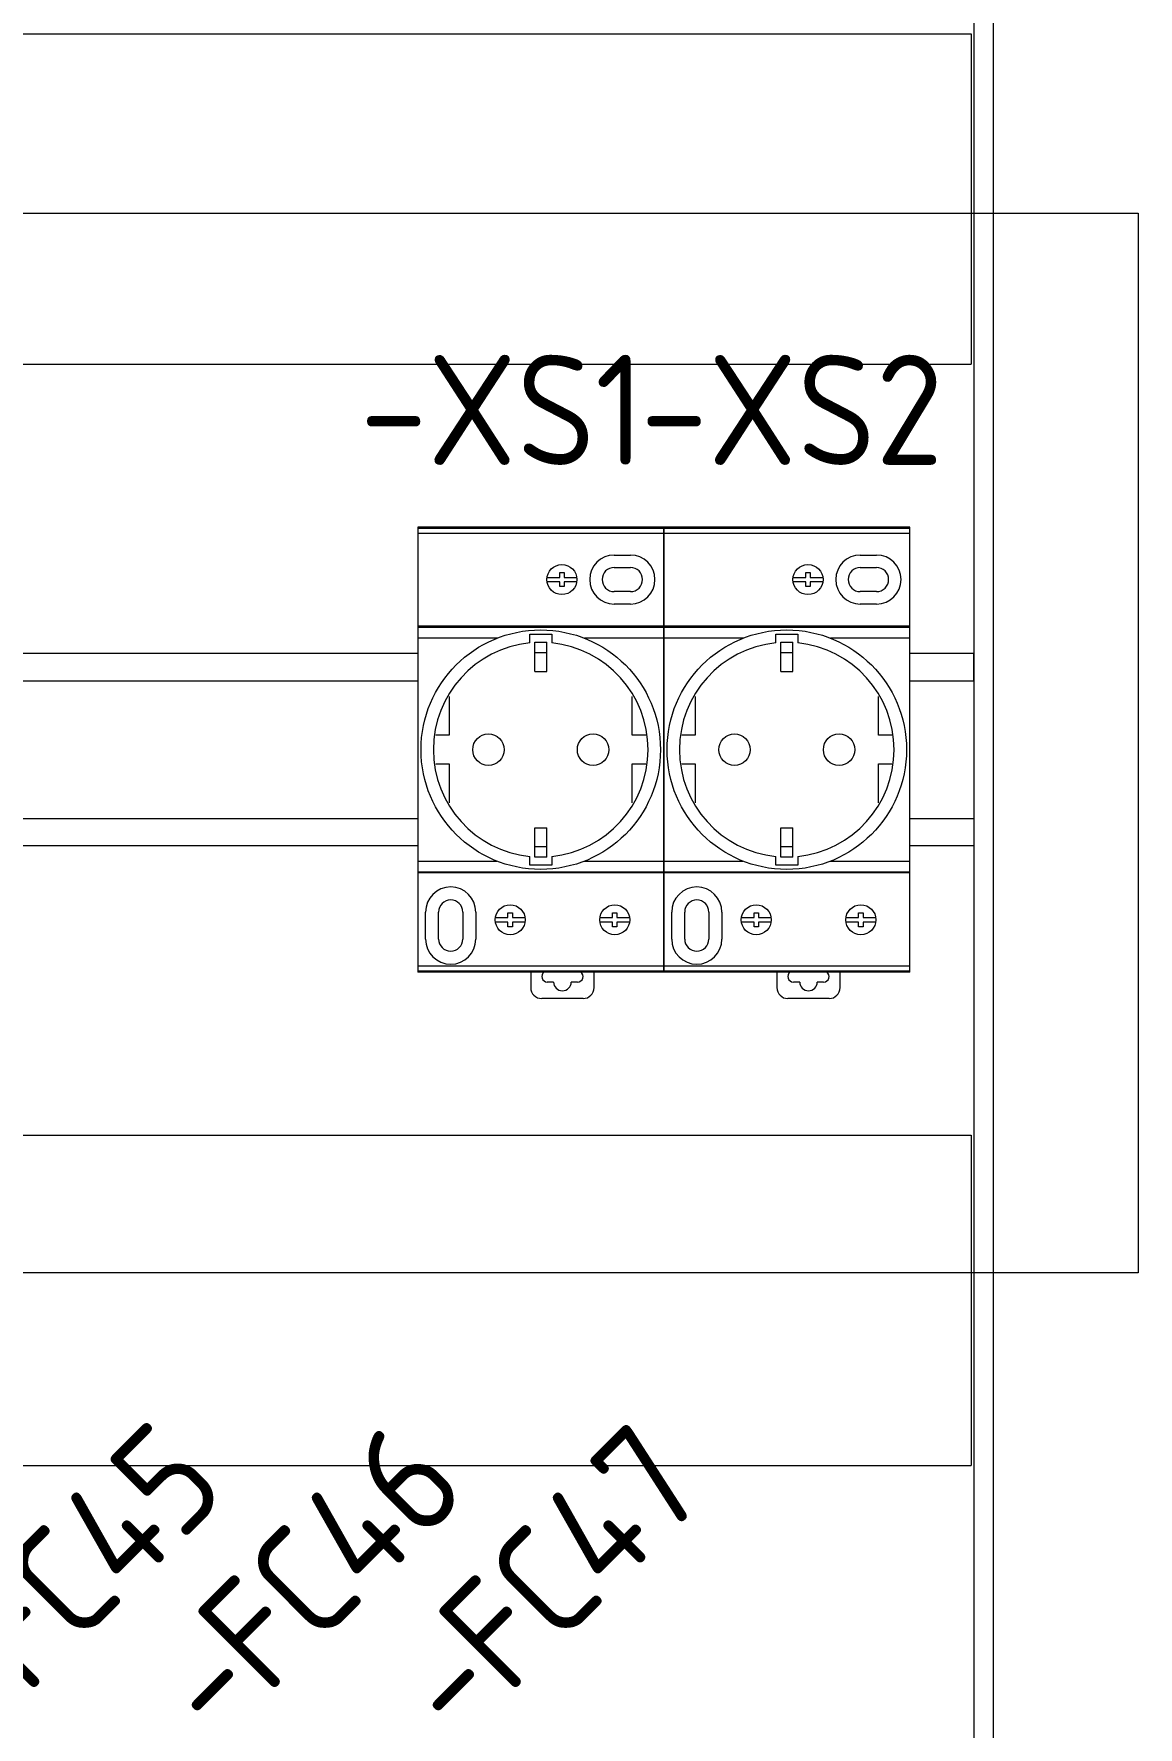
# Model space of a CAD drawing. Header units: millimetres. Extents: x 4137 to 6698, y 1400 to 3585.
# Drawn here: x 4815.7 to 5016.3, y 2643.2 to 2950.8 of the extents above; entities that cross this region are included whole.
import ezdxf
from ezdxf.enums import TextEntityAlignment as Align

# ---------------------------------------------------------------- set-up
doc = ezdxf.new("R2010")
doc.units = ezdxf.units.MM
doc.layers.add('000-PI-Oprema', color=30, linetype='Continuous', lineweight=5)
doc.layers.add('SI-ORMAR-Tekst', color=7, linetype='Continuous', lineweight=5)
doc.layers.add('000-PI-ORMAR', color=2, linetype='Continuous')
doc.layers.add('002-PI-Kabelska kanalica', color=150, linetype='Continuous')
doc.styles.add('PI0', font='isocpeur.ttf', dxfattribs={"width": 0.9})

msp = doc.modelspace()

# ---------------------------------------------------------------- linework, layer by layer
at = {"color": 0, "linetype": 'ByBlock', "lineweight": 0, "ltscale": 0.25}
for p, q in [((4348.21, 2918.22), (5016.29, 2918.22)), ((5016.29, 2918.22), (5016.29, 2725.78)), ((5016.29, 2725.78), (4348.21, 2725.78))]:
    msp.add_line(p, q, dxfattribs=at)
at = {"layer": '000-PI-Oprema', "color": 0, "linetype": 'ByBlock', "lineweight": 0}
for p, q in [((4885.41, 2861.18), (4885.41, 2780.37)), ((4930.11, 2861.18), (4885.41, 2861.18)), ((4885.41, 2861.03), (4930.11, 2861.03)), ((4930.11, 2780.37), (4930.11, 2861.18)), ((4930.11, 2861.18), (4930.11, 2780.37)), ((4974.81, 2861.18), (4930.11, 2861.18)), ((4930.11, 2861.03), (4974.81, 2861.03)), ((4974.81, 2780.37), (4974.81, 2861.18)), ((4930.11, 2860.03), (4885.41, 2860.03)), ((4974.81, 2860.03), (4930.11, 2860.03)), ((4921.11, 2856.12), (4924.06, 2856.12)), ((4965.81, 2856.12), (4968.76, 2856.12)), ((4908.91, 2852.07), (4911.21, 2852.07)), ((4911.21, 2851.27), (4908.91, 2851.27)), ((4911.21, 2852.07), (4911.21, 2852.92)), ((4911.21, 2852.92), (4912.01, 2852.92)), ((4911.21, 2850.42), (4911.21, 2851.27)), ((4912.01, 2852.92), (4912.01, 2852.07)), ((4912.01, 2852.07), (4914.31, 2852.07)), ((4912.01, 2851.27), (4912.01, 2850.42)), ((4914.31, 2851.27), (4912.01, 2851.27)), ((4921.11, 2853.87), (4924.06, 2853.87)), ((4953.61, 2852.07), (4955.91, 2852.07)), ((4955.91, 2851.27), (4953.61, 2851.27)), ((4955.91, 2852.07), (4955.91, 2852.92)), ((4955.91, 2852.92), (4956.71, 2852.92)), ((4955.91, 2850.42), (4955.91, 2851.27)), ((4956.71, 2852.92), (4956.71, 2852.07)), ((4956.71, 2852.07), (4959.01, 2852.07)), ((4956.71, 2851.27), (4956.71, 2850.42)), ((4959.01, 2851.27), (4956.71, 2851.27)), ((4965.81, 2853.87), (4968.76, 2853.87)), ((4912.01, 2850.42), (4911.21, 2850.42)), ((4924.06, 2849.47), (4921.11, 2849.47)), ((4956.71, 2850.42), (4955.91, 2850.42)), ((4968.76, 2849.47), (4965.81, 2849.47)), ((4924.06, 2847.22), (4921.11, 2847.22)), ((4968.76, 2847.22), (4965.81, 2847.22)), ((4930.11, 2843.18), (4885.41, 2843.18)), ((4885.41, 2843.03), (4930.11, 2843.03)), ((4905.76, 2840.17), (4905.76, 2841.77)), ((4905.76, 2841.77), (4909.76, 2841.77)), ((4909.76, 2841.77), (4909.76, 2840.17)), ((4974.81, 2843.18), (4930.11, 2843.18)), ((4930.11, 2843.03), (4974.81, 2843.03)), ((4950.46, 2840.17), (4950.46, 2841.77)), ((4950.46, 2841.77), (4954.46, 2841.77)), ((4954.46, 2841.77), (4954.46, 2840.17)), ((4899.82, 2841.03), (4885.41, 2841.03)), ((4906.66, 2834.96), (4906.66, 2840.27)), ((4906.66, 2840.27), (4908.86, 2840.27)), ((4908.86, 2834.96), (4908.86, 2840.27)), ((4930.11, 2841.03), (4915.7, 2841.03)), ((4944.52, 2841.03), (4930.11, 2841.03)), ((4951.36, 2834.96), (4951.36, 2840.27)), ((4951.36, 2840.27), (4953.56, 2840.27)), ((4953.56, 2834.96), (4953.56, 2840.27)), ((4974.81, 2841.03), (4960.4, 2841.03)), ((4906.66, 2838.43), (4908.86, 2838.43)), ((4951.36, 2838.43), (4953.56, 2838.43)), ((4906.66, 2834.96), (4908.86, 2834.96)), ((4951.36, 2834.96), (4953.56, 2834.96)), ((4891.12, 2830.45), (4891.12, 2823.38)), ((4924.4, 2823.38), (4924.4, 2830.45)), ((4935.82, 2830.45), (4935.82, 2823.38)), ((4969.1, 2823.38), (4969.1, 2830.45)), ((4891.12, 2823.38), (4888.69, 2823.38)), ((4926.83, 2823.38), (4924.4, 2823.38)), ((4935.82, 2823.38), (4933.39, 2823.38)), ((4971.53, 2823.38), (4969.1, 2823.38)), ((4888.69, 2818.17), (4891.12, 2818.17)), ((4891.12, 2818.17), (4891.12, 2811.09)), ((4924.4, 2818.17), (4926.83, 2818.17)), ((4924.4, 2811.09), (4924.4, 2818.17)), ((4933.39, 2818.17), (4935.82, 2818.17)), ((4935.82, 2818.17), (4935.82, 2811.09)), ((4969.1, 2818.17), (4971.53, 2818.17)), ((4969.1, 2811.09), (4969.1, 2818.17)), ((4906.66, 2806.59), (4908.86, 2806.59)), ((4906.66, 2801.27), (4906.66, 2806.59)), ((4908.86, 2801.27), (4908.86, 2806.59)), ((4951.36, 2806.59), (4953.56, 2806.59)), ((4951.36, 2801.27), (4951.36, 2806.59)), ((4953.56, 2801.27), (4953.56, 2806.59)), ((4908.86, 2803.12), (4906.66, 2803.12)), ((4953.56, 2803.12), (4951.36, 2803.12)), ((4885.41, 2800.54), (4899.8, 2800.54)), ((4905.76, 2799.78), (4905.76, 2801.38)), ((4909.76, 2799.78), (4905.76, 2799.78)), ((4908.86, 2801.27), (4906.66, 2801.27)), ((4909.76, 2801.38), (4909.76, 2799.78)), ((4915.72, 2800.54), (4930.11, 2800.54)), ((4930.11, 2800.54), (4944.5, 2800.54)), ((4950.46, 2799.78), (4950.46, 2801.38)), ((4954.46, 2799.78), (4950.46, 2799.78)), ((4953.56, 2801.27), (4951.36, 2801.27)), ((4954.46, 2801.38), (4954.46, 2799.78)), ((4960.42, 2800.54), (4974.81, 2800.54)), ((4930.11, 2798.54), (4885.41, 2798.54)), ((4930.11, 2798.38), (4885.41, 2798.38)), ((4974.81, 2798.54), (4930.11, 2798.54)), ((4974.81, 2798.38), (4930.11, 2798.38)), ((4886.85, 2786.37), (4886.85, 2791.27)), ((4889.21, 2786.37), (4889.21, 2791.27)), ((4893.61, 2791.27), (4893.61, 2786.37)), ((4895.97, 2791.27), (4895.97, 2786.37)), ((4899.51, 2790.27), (4901.81, 2790.27)), ((4901.81, 2789.47), (4899.51, 2789.47)), ((4901.81, 2791.12), (4902.61, 2791.12)), ((4901.81, 2790.27), (4901.81, 2791.12)), ((4901.81, 2788.62), (4901.81, 2789.47)), ((4902.61, 2791.12), (4902.61, 2790.27)), ((4902.61, 2790.27), (4904.91, 2790.27)), ((4904.91, 2789.47), (4902.61, 2789.47)), ((4902.61, 2789.47), (4902.61, 2788.62)), ((4918.51, 2790.27), (4920.81, 2790.27)), ((4920.81, 2789.47), (4918.51, 2789.47)), ((4920.81, 2791.12), (4921.61, 2791.12)), ((4920.81, 2790.27), (4920.81, 2791.12)), ((4920.81, 2788.62), (4920.81, 2789.47)), ((4921.61, 2791.12), (4921.61, 2790.27)), ((4921.61, 2790.27), (4923.91, 2790.27)), ((4923.91, 2789.47), (4921.61, 2789.47)), ((4921.61, 2789.47), (4921.61, 2788.62)), ((4931.55, 2786.37), (4931.55, 2791.27)), ((4933.91, 2786.37), (4933.91, 2791.27)), ((4938.31, 2791.27), (4938.31, 2786.37)), ((4940.67, 2791.27), (4940.67, 2786.37)), ((4944.21, 2790.27), (4946.51, 2790.27)), ((4946.51, 2789.47), (4944.21, 2789.47)), ((4946.51, 2791.12), (4947.31, 2791.12)), ((4946.51, 2790.27), (4946.51, 2791.12)), ((4946.51, 2788.62), (4946.51, 2789.47)), ((4947.31, 2791.12), (4947.31, 2790.27)), ((4947.31, 2790.27), (4949.61, 2790.27)), ((4949.61, 2789.47), (4947.31, 2789.47)), ((4947.31, 2789.47), (4947.31, 2788.62)), ((4963.21, 2790.27), (4965.51, 2790.27)), ((4965.51, 2789.47), (4963.21, 2789.47)), ((4965.51, 2791.12), (4966.31, 2791.12)), ((4965.51, 2790.27), (4965.51, 2791.12)), ((4965.51, 2788.62), (4965.51, 2789.47)), ((4966.31, 2791.12), (4966.31, 2790.27)), ((4966.31, 2790.27), (4968.61, 2790.27)), ((4968.61, 2789.47), (4966.31, 2789.47)), ((4966.31, 2789.47), (4966.31, 2788.62)), ((4902.61, 2788.62), (4901.81, 2788.62)), ((4921.61, 2788.62), (4920.81, 2788.62)), ((4947.31, 2788.62), (4946.51, 2788.62)), ((4966.31, 2788.62), (4965.51, 2788.62)), ((4885.41, 2781.53), (4930.11, 2781.53)), ((4930.11, 2780.53), (4885.41, 2780.53)), ((4930.11, 2780.37), (4885.41, 2780.37)), ((4905.95, 2780.37), (4905.95, 2777.57)), ((4917.45, 2777.57), (4917.45, 2780.37)), ((4930.11, 2781.53), (4974.81, 2781.53)), ((4974.81, 2780.53), (4930.11, 2780.53)), ((4974.81, 2780.37), (4930.11, 2780.37)), ((4950.65, 2780.37), (4950.65, 2777.57)), ((4962.15, 2777.57), (4962.15, 2780.37)), ((4910.1, 2778.57), (4908.95, 2778.57)), ((4914.45, 2778.57), (4913.3, 2778.57)), ((4954.8, 2778.57), (4953.65, 2778.57)), ((4959.15, 2778.57), (4958, 2778.57)), ((4915.45, 2775.57), (4907.95, 2775.57)), ((4960.15, 2775.57), (4952.65, 2775.57))]:
    msp.add_line(p, q, dxfattribs=at)
for centre, radius in [((4911.61, 2851.67), 2.73), ((4956.31, 2851.67), 2.73), ((4907.76, 2820.77), 21.75), ((4952.46, 2820.77), 21.75), ((4898.26, 2820.77), 2.85), ((4917.26, 2820.77), 2.85), ((4942.96, 2820.77), 2.85), ((4961.96, 2820.77), 2.85), ((4902.21, 2789.87), 2.73), ((4921.21, 2789.87), 2.73), ((4946.91, 2789.87), 2.73), ((4965.91, 2789.87), 2.73)]:
    msp.add_circle(centre, radius, dxfattribs=at)
for centre, radius, start, end in [((4921.11, 2851.67), 4.45, 90, 270), ((4924.06, 2851.67), 4.45, 270, 90), ((4965.81, 2851.67), 4.45, 90, 270), ((4968.76, 2851.67), 4.45, 270, 90), ((4921.11, 2851.67), 2.2, 90, 270), ((4924.06, 2851.67), 2.2, 270, 90), ((4965.81, 2851.67), 2.2, 90, 270), ((4968.76, 2851.67), 2.2, 270, 90), ((4907.76, 2820.77), 19.5, 95.8868, 264.1132), ((4907.76, 2820.77), 19.5, 275.8868, 84.1132), ((4952.46, 2820.77), 19.5, 95.8868, 264.1132), ((4952.46, 2820.77), 19.5, 275.8868, 84.1132), ((4891.41, 2791.27), 4.56, 0, 180), ((4936.11, 2791.27), 4.56, 0, 180), ((4891.41, 2791.27), 2.2, 0, 180), ((4936.11, 2791.27), 2.2, 0, 180), ((4891.41, 2786.37), 4.56, 180, 0), ((4891.41, 2786.37), 2.2, 180, 0), ((4936.11, 2786.37), 4.56, 180, 0), ((4936.11, 2786.37), 2.2, 180, 0), ((4908.95, 2779.57), 1, 124.3289, 270), ((4914.45, 2779.57), 1, 270, 55.6711), ((4953.65, 2779.57), 1, 124.3289, 270), ((4959.15, 2779.57), 1, 270, 55.6711), ((4907.95, 2777.57), 2, 180, 270), ((4911.7, 2778.57), 1.6, 180, 0), ((4915.45, 2777.57), 2, 270, 0), ((4952.65, 2777.57), 2, 180, 270), ((4956.4, 2778.57), 1.6, 180, 0), ((4960.15, 2777.57), 2, 270, 0)]:
    msp.add_arc(centre, radius, start, end, dxfattribs=at)
at = {"layer": '000-PI-ORMAR', "color": 0, "linetype": 'ByBlock', "lineweight": 0}
msp.add_line((4989.95, 3405.78), (4989.95, 1515.78), dxfattribs=at)
at = {"layer": '002-PI-Kabelska kanalica', "color": 0, "linetype": 'ByBlock', "lineweight": 0}
for p, q in [((4986.45, 3405.78), (4986.45, 1635.78)), ((4370.95, 2950.78), (4985.95, 2950.78)), ((4985.95, 2950.78), (4985.95, 2890.78)), ((4370.95, 2890.78), (4985.95, 2890.78)), ((4370.95, 2750.78), (4985.95, 2750.78)), ((4985.95, 2750.78), (4985.95, 2690.78)), ((4370.95, 2690.78), (4985.95, 2690.78))]:
    msp.add_line(p, q, dxfattribs=at)
at = {"layer": '002-PI-Kabelska kanalica', "color": 0, "linetype": 'ByBlock', "lineweight": 0, "ltscale": 0.25}
for p, q in [((4705.97, 2838.28), (4885.41, 2838.28)), ((4974.81, 2838.28), (4986.45, 2838.28)), ((4974.81, 2838.28), (4986.45, 2838.28)), ((4986.45, 2833.28), (4986.45, 2838.28)), ((4986.45, 2838.28), (4986.45, 2803.28)), ((4986.45, 2833.28), (4986.45, 2838.28)), ((4986.45, 2838.28), (4986.45, 2803.28)), ((4705.97, 2833.28), (4885.41, 2833.28)), ((4974.81, 2833.28), (4986.45, 2833.28)), ((4974.81, 2833.28), (4986.45, 2833.28)), ((4705.97, 2808.28), (4885.41, 2808.28)), ((4974.81, 2808.28), (4986.45, 2808.28)), ((4885.41, 2803.28), (4705.97, 2803.28)), ((4986.45, 2803.28), (4974.81, 2803.28))]:
    msp.add_line(p, q, dxfattribs=at)

# ---------------------------------------------------------------- texts
at = {"color": 0, "linetype": 'ByBlock', "lineweight": 0, "style": 'PI0', "width": 0.9}
for s, p in [('-XS1', (4900.78, 2882.49)), ('-XS2', (4953.38, 2882.49))]:
    msp.add_text(s, height=20, dxfattribs=at).set_placement(p, align=Align.MIDDLE)
at = {"layer": 'SI-ORMAR-Tekst', "color": 0, "linetype": 'ByBlock', "lineweight": 0, "style": 'PI0', "width": 0.9}
for s, p in [('-FC45', (4805.69, 2640.1)), ('-FC46', (4849.39, 2640.1)), ('-FC47', (4893.17, 2640.1))]:
    msp.add_text(s, height=20, rotation=45, dxfattribs=at).set_placement(p)

doc.saveas('drawing.dxf')
